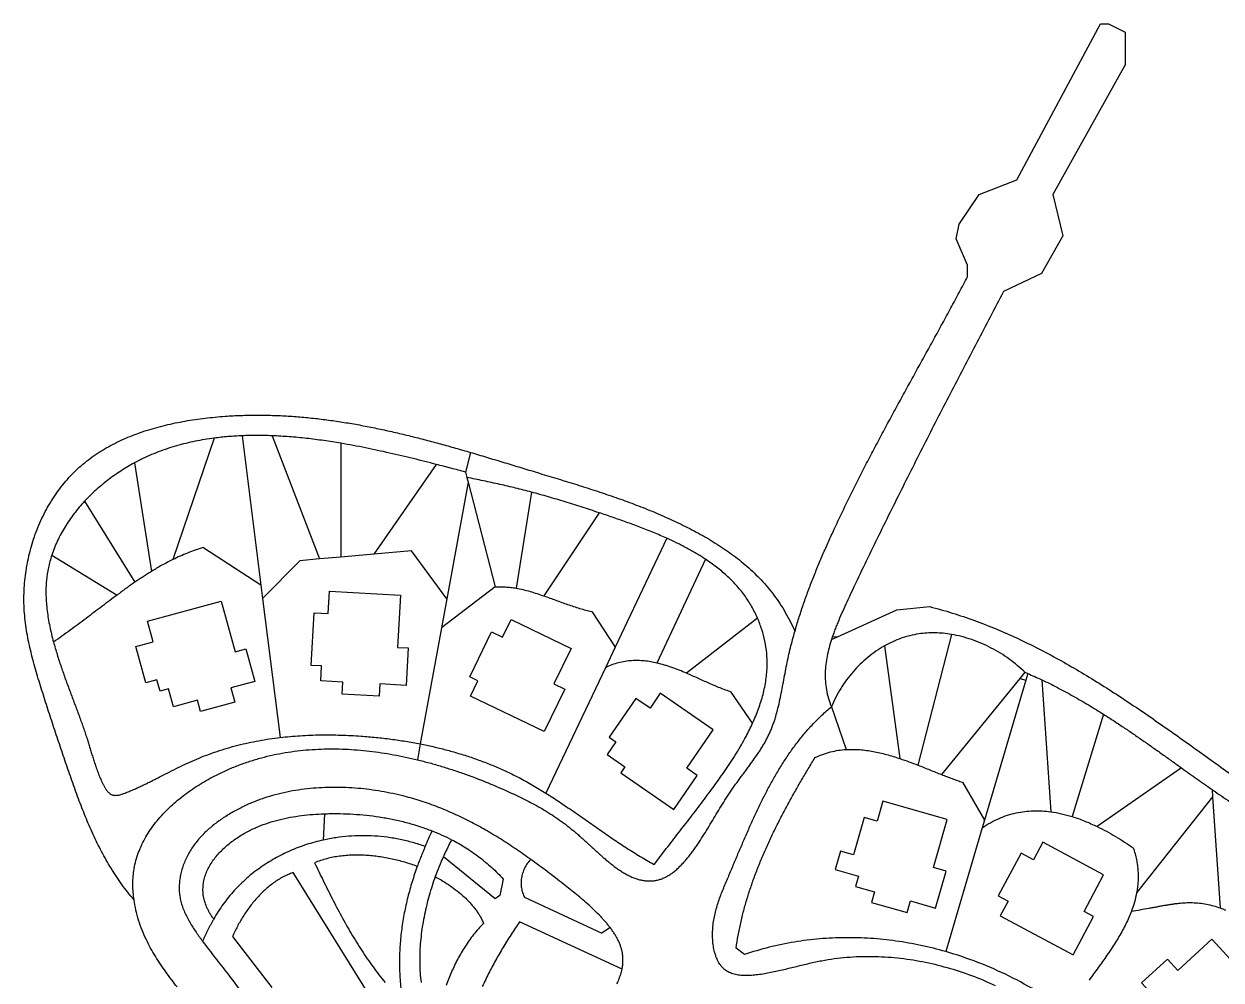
# Model space of a CAD drawing. Header units: millimetres. Extents: x -96818 to 270234, y -28968 to 336819.
# Drawn here: x -96818 to 135441, y 151410 to 336819 of the extents above; entities that cross this region are included whole.
import ezdxf

# ---------------------------------------------------------------- set-up
doc = ezdxf.new("R2010")
doc.units = ezdxf.units.MM
for name, color, linetype in [('02_CHALETS', 7, 'Continuous'), ('03_SHARED_CURVES', 7, 'Continuous'), ('04_DIVIDERS', 7, 'Continuous')]:
    doc.layers.add(name, color=color, linetype=linetype)

msp = doc.modelspace()

# ---------------------------------------------------------------- linework, layer by layer
at = {"layer": '02_CHALETS'}
for points in [[(-37541, 226838), (-23753, 226059), (-24326, 215923), (-22262, 215806), (-22673, 208551), (-27790, 208840), (-27926, 206437), (-35092, 206842), (-34959, 209198), (-39236, 209440), (-39074, 212311), (-41106, 212426), (-40529, 222633), (-37788, 222478)], [(-58555, 224886), (-55859, 215039), (-53741, 215619), (-52016, 209320), (-56665, 208047), (-55915, 205306), (-62538, 203493), (-63134, 205666), (-67803, 204387), (-68751, 207851), (-70404, 207398), (-71017, 209635), (-73179, 209043), (-75103, 216070), (-71746, 216989), (-72837, 220975)], [(-2316, 221338), (9328, 215718), (6015, 208854), (8109, 207844), (4125, 199592), (-10164, 206490), (-8746, 209428), (-10310, 210183), (-6076, 218955), (-3959, 217934)], [(26650, 207019), (24651, 204119), (21928, 205995), (16749, 198482), (18033, 197596), (16338, 195137), (19782, 192763), (18964, 191576), (29279, 184465), (33824, 191058), (31782, 192466), (36929, 199933)], [(69821, 186118), (68710, 182244), (66224, 182957), (64132, 175662), (61586, 176392), (60574, 172863), (65073, 171572), (64496, 169559), (68196, 168498), (67613, 166465), (74527, 164482), (75180, 166757), (80049, 165361), (82105, 172528), (79639, 173235), (82306, 182538)], [(100863, 178118), (99051, 174731), (96629, 176027), (92185, 167722), (94111, 166692), (92589, 163846), (106718, 156287), (110706, 163741), (108864, 164727), (112653, 171810)], [(127084, 153287), (125056, 155481), (120035, 150840), (124832, 145650), (123789, 144686), (132169, 135619), (141046, 143823), (139365, 145643), (143094, 149090), (133627, 159334)]]:
    msp.add_lwpolyline(points, close=True, dxfattribs=at)
at = {"layer": '03_SHARED_CURVES'}
for points in [[(84645, 284765, 0.0016969), (86252, 287800)], [(83020, 281741, 0.0012462), (84645, 284765)], [(93255, 284935, 0.0013839), (88030, 275027)], [(81371, 278706, 0.001032), (83020, 281741)], [(79713, 275677, 0.0005966), (81371, 278706)], [(78042, 272638, 0.000384), (79713, 275677)], [(88030, 275027, 0.0015513), (82864, 265089)], [(76369, 269601, -0.0000421), (78042, 272638)], [(74694, 266556, -0.000254), (76369, 269601)], [(73024, 263508, -0.000677), (74694, 266556)], [(82864, 265089, 0.0016136), (77769, 255135)], [(71364, 260453, -0.0008889), (73024, 263508)], [(-63612, 260115, -0.0065462), (-61674, 260373)], [(-61674, 260373, -0.006237), (-59737, 260580)], [(-59737, 260580, -0.0057318), (-57796, 260741)], [(-57796, 260741, -0.008848), (-54712, 260907)], [(-54712, 260907, -0.008504), (-51624, 260965)], [(-51624, 260965, -0.0081808), (-48578, 260921)], [(-48578, 260921, -0.0077034), (-45534, 260781)], [(-45534, 260781, -0.0073732), (-42522, 260550)], [(-42522, 260550, -0.0068011), (-39517, 260234)], [(-39517, 260234, -0.0064672), (-36535, 259841)], [(69717, 257391, -0.0013146), (71364, 260453)], [(-74876, 257350, -0.0100514), (-73074, 257969)], [(-73074, 257969, -0.0096545), (-71225, 258524)], [(-71225, 258524, -0.0086839), (-69357, 259011)], [(-69357, 259011, -0.0083216), (-67456, 259437)], [(-67456, 259437, -0.0075219), (-65542, 259804)], [(-65542, 259804, -0.0071888), (-63612, 260115)], [(-36535, 259841, -0.0058358), (-33563, 259374)], [(-33563, 259374, -0.0055007), (-30608, 258840)], [(-30608, 258840, -0.0048383), (-27664, 258246)], [(-27664, 258246, -0.0045035), (-24731, 257597)], [(-80038, 255045, -0.0128951), (-78363, 255891)], [(-78363, 255891, -0.0116269), (-76649, 256655)], [(-76649, 256655, -0.0111899), (-74876, 257350)], [(-63618, 255886, 0.0095729), (-65435, 255478)], [(-61775, 256227, 0.0092952), (-63618, 255886)], [(-59921, 256502, 0.0086092), (-61775, 256227)], [(-57199, 256792, 0.0119623), (-59921, 256502)], [(-54467, 256959, 0.0105817), (-57199, 256792)], [(-51576, 257014, 0.0104689), (-54467, 256959)], [(-48684, 256955, 0.0091217), (-51576, 257014)], [(-45335, 256760, 0.0098064), (-48684, 256955)], [(-41995, 256445, 0.0082933), (-45335, 256760)], [(-38647, 256020, 0.0076523), (-41995, 256445)], [(-35313, 255501, 0.0063839), (-38647, 256020)], [(-32931, 255079, 0.0042176), (-35313, 255501)], [(-24731, 257597, -0.0038297), (-21809, 256898)], [(-21809, 256898, -0.0034959), (-18895, 256157)], [(-18895, 256157, -0.0028222), (-15990, 255378)], [(68089, 254323, -0.0015273), (69717, 257391)], [(-83196, 253114, -0.014676), (-81644, 254124)], [(-81644, 254124, -0.0133757), (-80038, 255045)], [(-70752, 253819, 0.011411), (-72472, 253111)], [(-69005, 254447, 0.0111154), (-70752, 253819)], [(-67233, 254999, 0.0105256), (-69005, 254447)], [(-65435, 255478, 0.0102374), (-67233, 254999)], [(-30556, 254619, 0.0036432), (-32931, 255079)], [(-28210, 254131, 0.0033365), (-30556, 254619)], [(-25870, 253614, 0.0028047), (-28210, 254131)], [(-23574, 253082, 0.0025021), (-25870, 253614)], [(-15990, 255378, -0.0024897), (-13090, 254568)], [(-13090, 254568, -0.0018208), (-10197, 253733)], [(-10197, 253733, -0.0016021), (-7059, 252803)], [(66482, 251244, -0.0019611), (68089, 254323)], [(77769, 255135, 0.0016951), (72740, 245147)], [(-87433, 249537, -0.0167945), (-86078, 250840)], [(-86078, 250840, -0.0163549), (-84673, 252022)], [(-84673, 252022, -0.0151991), (-83196, 253114)], [(-75394, 251683, 0.0195106), (-78035, 250117)], [(-74779, 252009, 0.0044436), (-75394, 251683)], [(-74158, 252324, 0.0044656), (-74779, 252009)], [(-72472, 253111, 0.0118616), (-74158, 252324)], [(-21284, 252528, 0.0019865), (-23574, 253082)], [(-19053, 251972, 0.0016839), (-21284, 252528)], [(-16825, 251403, 0.001153), (-19053, 251972)], [(-13987, 250665, 0.0010621), (-16825, 251403)], [(-7059, 252803, -0.0008191), (-3925, 251859)], [(-3925, 251859, -0.0004289), (-792, 250906)], [(-792, 250906, 0.000352), (2340, 249953)], [(64905, 248159, -0.0021751), (66482, 251244)], [(-88700, 248148, -0.0159811), (-87433, 249537)], [(-78035, 250117, 0.0198619), (-80544, 248348)], [(-11150, 249921, 0.0000018), (-13987, 250665)], [(-7683, 248225, 0.0033288), (-10880, 248872)], [(2340, 249953, 0.0001641), (5938, 248862)], [(5938, 248862, -0.0016979), (9533, 247760)], [(-90976, 245125, -0.0149205), (-89884, 246671)], [(-89884, 246671, -0.0156849), (-88700, 248148)], [(-82890, 246396, 0.0218059), (-85064, 244253)], [(-80544, 248348, 0.0202329), (-82890, 246396)], [(-4496, 247530, 0.0041079), (-7683, 248225)], [(-1417, 246804, 0.0043485), (-4496, 247530)], [(1647, 246021, 0.0049866), (-1417, 246804)], [(9533, 247760, -0.0026297), (13117, 246627)], [(13117, 246627, -0.0044901), (16684, 245443)], [(63358, 245060, -0.0026215), (64905, 248159)], [(-91983, 243502, -0.0146962), (-90976, 245125)], [(-85064, 244253, 0.0116018), (-86102, 243083)], [(4930, 245112, 0.0051381), (1647, 246021)], [(8194, 244141, 0.0041719), (4930, 245112)], [(11485, 243106, 0.0036639), (8194, 244141)], [(16684, 245443, -0.005424), (20231, 244188)], [(20231, 244188, -0.007244), (23746, 242843)], [(61851, 241956, -0.0028376), (63358, 245060)], [(72740, 245147, 0.0009944), (70264, 240162)], [(-93720, 240084, -0.0139102), (-92896, 241825)], [(-92896, 241825, -0.0140654), (-91983, 243502)], [(-87084, 241864, 0.012487), (-87994, 240613)], [(-86102, 243083, 0.0122615), (-87084, 241864)], [(14762, 242031, 0.0025091), (11485, 243106)], [(16059, 241595, 0.0012382), (14762, 242031)], [(17354, 241152, 0.001081), (16059, 241595)], [(23746, 242843, -0.0081768), (27236, 241382)], [(60382, 238834, -0.0032995), (61851, 241956)], [(-94447, 238300, -0.0134579), (-93720, 240084)], [(-88838, 239316, 0.0135547), (-89602, 237991)], [(-87994, 240613, 0.01328), (-88838, 239316)], [(20016, 240220, 0.0028213), (17354, 241152)], [(22663, 239245, 0.0051229), (20016, 240220)], [(23990, 238731, 0.0030275), (22663, 239245)], [(27236, 241382, -0.0098527), (30671, 239797)], [(30671, 239797, -0.0053734), (32365, 238951)], [(70264, 240162, 0.0015971), (67813, 235165)], [(-95622, 234599, -0.0266127), (-94447, 238300)], [(-89602, 237991, 0.0144299), (-90292, 236625)], [(25311, 238200, 0.0036473), (23990, 238731)], [(26621, 237650, 0.0039632), (25311, 238200)], [(27921, 237077, 0.0046447), (26621, 237650)], [(29867, 236161, 0.0077189), (27921, 237077)], [(32365, 238951, -0.0063901), (34039, 238066)], [(34039, 238066, -0.0069299), (35694, 237134)], [(35694, 237134, -0.0079987), (37320, 236153)], [(59276, 236407, -0.0028246), (60382, 238834)], [(-96401, 230794, -0.0260074), (-95622, 234599)], [(-90895, 235234, 0.0156226), (-91413, 233808)], [(-90292, 236625, 0.0147556), (-90895, 235234)], [(-63585, 234782, 0.0100962), (-65069, 234222)], [(-62079, 235279, 0.0106054), (-63585, 234782)], [(31781, 235179, 0.0095629), (29867, 236161)], [(33619, 234141, 0.0103795), (31781, 235179)], [(37320, 236153, -0.0085533), (38914, 235118)], [(38914, 235118, -0.0096539), (40469, 234025)], [(58201, 233966, -0.003565), (59276, 236407)], [(67813, 235165, 0.0019007), (65410, 230175)], [(-91413, 233808, 0.0267271), (-92065, 231390)], [(-68986, 232417, 0.0059978), (-70034, 231853)], [(-67924, 232954, 0.0068587), (-68986, 232417)], [(-66508, 233614, 0.0088222), (-67924, 232954)], [(-65069, 234222, 0.0096136), (-66508, 233614)], [(35407, 233020, 0.0125889), (33619, 234141)], [(36491, 232274, 0.0084732), (35407, 233020)], [(37549, 231490, 0.0094775), (36491, 232274)], [(40469, 234025, -0.0102245), (41983, 232869)], [(41983, 232869, -0.0112961), (43445, 231650)], [(57167, 231518, -0.0039249), (58201, 233966)], [(-96781, 226923, -0.026155), (-96401, 230794)], [(-92065, 231390, 0.0284569), (-92448, 228915)], [(-72904, 230151, 0.0036398), (-73708, 229632)], [(-72092, 230656, 0.0049069), (-72904, 230151)], [(-71069, 231265, 0.004634), (-72092, 230656)], [(-70034, 231853, 0.00555), (-71069, 231265)], [(38560, 230678, 0.0098569), (37549, 231490)], [(39537, 229824, 0.0109055), (38560, 230678)], [(43445, 231650, -0.0118799), (44857, 230356)], [(44857, 230356, -0.0128144), (46204, 228994)], [(56174, 229052, -0.0046722), (57167, 231518)], [(65410, 230175, 0.0025837), (63051, 225164)], [(-92448, 228915, 0.0162364), (-92541, 227457)], [(-76168, 227957, 0.0027975), (-77023, 227340)], [(-75303, 228561, 0.0048935), (-76168, 227957)], [(-74508, 229100, 0.0017611), (-75303, 228561)], [(-73708, 229632, 0.0030209), (-74508, 229100)], [(-5420, 227639, -0.0178796), (-4393, 227677)], [(-4393, 227677, -0.0160833), (-3365, 227645)], [(-3365, 227645, -0.0149825), (-2342, 227549)], [(40465, 228938, 0.0113055), (39537, 229824)], [(41349, 228009, 0.0123226), (40465, 228938)], [(42181, 227042, 0.0127402), (41349, 228009)], [(46204, 228994, -0.0134032), (47495, 227544)], [(55233, 226574, -0.0050341), (56174, 229052)], [(-96747, 223034, -0.0271533), (-96781, 226923)], [(-92541, 227457, 0.0141715), (-92545, 225995)], [(-92545, 225995, 0.0134304), (-92468, 224503)], [(-78733, 226079, 0.001923), (-80230, 224963)], [(-77879, 226711, -0.0002636), (-78733, 226079)], [(-77023, 227340, 0.0017775), (-77879, 226711)], [(-2342, 227549, -0.0126522), (-1325, 227397)], [(-1325, 227397, -0.0151604), (34, 227115)], [(34, 227115, -0.0109328), (1376, 226763)], [(1376, 226763, -0.0091087), (2732, 226349)], [(2732, 226349, -0.0052565), (4076, 225895)], [(4076, 225895, -0.0030831), (5221, 225488)], [(5221, 225488, -0.000563), (6363, 225072)], [(42961, 226033, 0.0136095), (42181, 227042)], [(44357, 223882, 0.0275474), (42961, 226033)], [(47495, 227544, -0.0140538), (48704, 226026)], [(48704, 226026, -0.0146334), (49852, 224402)], [(54345, 224076, -0.0057745), (55233, 226574)], [(-96575, 221118, -0.0131376), (-96747, 223034)], [(-92468, 224503, 0.011426), (-92316, 223017)], [(-92316, 223017, 0.0107426), (-92093, 221502)], [(-81722, 223839, 0.0002381), (-83236, 222693)], [(-80230, 224963, 0.0007827), (-81722, 223839)], [(6363, 225072, 0.000662), (7514, 224653)], [(7514, 224653, 0.0031108), (8667, 224243)], [(8667, 224243, 0.0043386), (9828, 223850)], [(9828, 223850, 0.006836), (10997, 223483)], [(10997, 223483, 0.0080857), (12173, 223151)], [(12173, 223151, 0.0106595), (13360, 222865)], [(45509, 221592, 0.0274031), (44357, 223882)], [(49852, 224402, -0.0148489), (50902, 222713)], [(53517, 221559, -0.0061375), (54345, 224076)], [(62233, 223385, 0.0055612), (61442, 221595)], [(63051, 225164, 0.0018549), (62233, 223385)], [(78931, 223820, -0.0130362), (83297, 222585)], [(-96311, 219213, -0.0110581), (-96575, 221118)], [(-92093, 221502, 0.0089644), (-91810, 219997)], [(-84752, 221549, -0.001364), (-86302, 220390)], [(-83236, 222693, -0.0008294), (-84752, 221549)], [(46336, 219399, 0.0252751), (45509, 221592)], [(50902, 222713, -0.0154015), (51885, 220895)], [(51885, 220895, -0.0150816), (52755, 219021)], [(52755, 219021, -0.006847), (53517, 221559)], [(61068, 220705, 0.0044926), (60708, 219810)], [(61442, 221595, 0.0034722), (61068, 220705)], [(83297, 222585, -0.0120209), (87595, 221134)], [(87595, 221134, -0.0113489), (91794, 219494)], [(-95966, 217318, -0.0100087), (-96311, 219213)], [(-91810, 219997, 0.0083306), (-91468, 218470)], [(-91468, 218470, 0.0068086), (-91081, 216953)], [(-87860, 219242, -0.0028716), (-89463, 218087)], [(-86302, 220390, -0.0023482), (-87860, 219242)], [(46933, 217133, 0.0261585), (46336, 219399)], [(51902, 215817, -0.0090515), (52755, 219021)], [(60370, 218920, 0.0060638), (60051, 218023)], [(60708, 219810, 0.0049588), (60370, 218920)], [(76801, 218535, 0.0245586), (75071, 218188)], [(78370, 218702, 0.0218262), (76801, 218535)], [(79948, 218736, 0.0200299), (78370, 218702)], [(81543, 218646, 0.0193637), (79948, 218736)], [(83128, 218437, 0.0177096), (81543, 218646)], [(85126, 218012, 0.021578), (83128, 218437)], [(91794, 219494, -0.0100655), (95918, 217676)], [(-95553, 215436, -0.0078983), (-95966, 217318)], [(-89463, 218087, -0.0037601), (-91081, 216953)], [(-91081, 216953, 0.0049849), (-90739, 215740)], [(47287, 214817, 0.026803), (46933, 217133)], [(59856, 217436, 0.0130264), (59387, 215842)], [(59952, 217730, 0.002224), (59856, 217436)], [(60051, 218023, 0.0020985), (59952, 217730)], [(70146, 216201, 0.0224311), (68477, 215159)], [(71731, 217009, 0.0209776), (70146, 216201)], [(73381, 217677, 0.0224486), (71731, 217009)], [(75071, 218188, 0.0230574), (73381, 217677)], [(87082, 217424, 0.0196781), (85126, 218012)], [(89003, 216680, 0.0191243), (87082, 217424)], [(90862, 215794, 0.0182265), (89003, 216680)], [(95918, 217676, -0.0093938), (99974, 215696)], [(-95084, 213562, -0.006876), (-95553, 215436)], [(-90739, 215740, 0.0041507), (-90376, 214532)], [(-90376, 214532, 0.0037884), (-89991, 213322)], [(47385, 212477, 0.0283157), (47287, 214817)], [(51173, 212582, -0.0100332), (51902, 215817)], [(59016, 214223, 0.0186502), (58764, 212612)], [(59387, 215842, 0.0169548), (59016, 214223)], [(66904, 213975, 0.0209125), (65419, 212647)], [(68477, 215159, 0.0211416), (66904, 213975)], [(92640, 214784, 0.0179113), (90862, 215794)], [(94341, 213649, 0.0180924), (92640, 214784)], [(99974, 215696, -0.0080048), (103958, 213576)], [(-94572, 211701, -0.0048401), (-95084, 213562)], [(-94028, 209851, -0.0038368), (-94572, 211701)], [(-89991, 213322, 0.0030372), (-89589, 212116)], [(-89589, 212116, 0.0050063), (-88747, 209720)], [(17260, 212521, 0.0235897), (15999, 211981)], [(18567, 212934, 0.0254778), (17260, 212521)], [(19817, 213197, 0.0240827), (18567, 212934)], [(21087, 213339, 0.0234764), (19817, 213197)], [(22326, 213366, 0.0218891), (21087, 213339)], [(23562, 213290, 0.0194212), (22326, 213366)], [(24785, 213123, 0.0178104), (23562, 213290)], [(25995, 212877, 0.0146087), (24785, 213123)], [(27450, 212489, 0.0150913), (25995, 212877)], [(28883, 212025, 0.0116525), (27450, 212489)], [(30322, 211488, 0.0102263), (28883, 212025)], [(31742, 210901, 0.0071482), (30322, 211488)], [(47314, 211052, 0.0170886), (47385, 212477)], [(50840, 210881, -0.00435), (51173, 212582)], [(58764, 212612, 0.0223181), (58646, 210987)], [(65419, 212647, 0.0202831), (64048, 211201)], [(95915, 212425, 0.0180047), (94341, 213649)], [(97393, 211087, 0.0193968), (95915, 212425)], [(103958, 213576, -0.0073419), (107896, 211323)], [(-93462, 208007, -0.0018536), (-94028, 209851)], [(-88747, 209720, 0.0022597), (-87870, 207335)], [(32828, 210425, 0.0032037), (31742, 210901)], [(33910, 209941, 0.0010203), (32828, 210425)], [(34991, 209454, -0.0000494), (33910, 209941)], [(36074, 208972, -0.0022206), (34991, 209454)], [(46901, 208212, 0.0147315), (47152, 209635)], [(47152, 209635, 0.0154124), (47314, 211052)], [(50205, 207482, 0.0015872), (50524, 209177)], [(50524, 209177, -0.000377), (50840, 210881)], [(58646, 210987, 0.0240756), (58679, 209346)], [(58679, 209346, 0.0259907), (58876, 207716)], [(62789, 209638, 0.0203487), (61662, 207978)], [(64048, 211201, 0.0202872), (62789, 209638)], [(97393, 211087, -0.0009086), (97663, 210973)], [(97663, 210973, -0.0009006), (97932, 210859)], [(97932, 210859, -0.0045147), (99293, 210260)], [(99293, 210260, -0.0042925), (100643, 209638)], [(100643, 209638, -0.0094879), (103728, 208111)], [(107896, 211323, -0.0059505), (111773, 208966)], [(-92317, 204385, -0.0025351), (-93462, 208007)], [(-87870, 207335, 0.0008937), (-86998, 205009)], [(37153, 208506, -0.0032991), (36074, 208972)], [(38241, 208059, -0.0056059), (37153, 208506)], [(39322, 207646, -0.0067151), (38241, 208059)], [(40416, 207268, -0.0092644), (39322, 207646)], [(46164, 205393, 0.0124046), (46572, 206804)], [(46572, 206804, 0.0130248), (46901, 208212)], [(49861, 205792, 0.0056598), (50205, 207482)], [(58876, 207716, 0.0275896), (59265, 206034)], [(61662, 207978, 0.0205781), (60672, 206229)], [(103728, 208111, -0.0081335), (106758, 206477)], [(111773, 208966, -0.0052988), (115620, 206507)], [(-86998, 205009, -0.0019919), (-86131, 202681)], [(45692, 204002, 0.0108594), (46164, 205393)], [(49479, 204137, 0.0076713), (49861, 205792)], [(58013, 202788, -0.0148934), (59833, 204403)], [(59265, 206034, 0.0263477), (59833, 204403)], [(60672, 206229, 0.0212771), (59833, 204403)], [(106758, 206477, -0.0073921), (109725, 204755)], [(109725, 204755, -0.0059346), (112646, 202955)], [(115620, 206507, -0.0039504), (119422, 203978)], [(-91140, 200774, -0.0019373), (-92317, 204385)], [(-86131, 202681, -0.0015499), (-85720, 201554)], [(44562, 201245, 0.0089805), (45154, 202613)], [(45154, 202613, 0.0102949), (45692, 204002)], [(48779, 201698, 0.0068505), (49031, 202498)], [(49031, 202498, 0.0121183), (49479, 204137)], [(56291, 201070, -0.0142319), (58013, 202788)], [(112646, 202955, -0.0035575), (114577, 201713)], [(119422, 203978, -0.0033084), (123205, 201380)], [(-89944, 197192, -0.001606), (-91140, 200774)], [(-85720, 201554, -0.0024094), (-85318, 200424)], [(-85318, 200424, -0.0027852), (-84941, 199327)], [(43292, 198666, 0.0071075), (43947, 199946)], [(43947, 199946, 0.0081045), (44562, 201245)], [(47877, 199363, 0.0096924), (48205, 200129)], [(48205, 200129, 0.0085502), (48504, 200906)], [(48504, 200906, 0.0080178), (48779, 201698)], [(54693, 199289, -0.0135109), (56291, 201070)], [(114577, 201713, -0.0028937), (116492, 200447)], [(116492, 200447, -0.0025635), (118394, 199158)], [(123205, 201380, -0.0020073), (126961, 198741)], [(-84941, 199327, -0.0038123), (-84578, 198225)], [(-84578, 198225, -0.0028667), (-84298, 197334)], [(-53293, 197419, -0.0083458), (-51249, 197828)], [(-51249, 197828, -0.0081151), (-49194, 198170)], [(-49194, 198170, -0.0076601), (-47129, 198446)], [(-47129, 198446, -0.013822), (-43215, 198800)], [(-43215, 198800, -0.0121748), (-39287, 198950)], [(-39287, 198950, -0.0114112), (-35340, 198915)], [(-35340, 198915, -0.0098683), (-31399, 198712)], [(-31399, 198712, -0.0070292), (-28510, 198465)], [(-28510, 198465, -0.0076119), (-25630, 198133)], [(-25630, 198133, -0.0078731), (-22767, 197714)], [(-22767, 197714, -0.0083727), (-19919, 197201)], [(42380, 197013, 0.0086897), (43292, 198666)], [(46678, 197059, 0.0080991), (47106, 197816)], [(47106, 197816, 0.0087386), (47506, 198582)], [(47506, 198582, 0.0100414), (47877, 199363)], [(51782, 195504, -0.0115836), (53190, 197428)], [(53190, 197428, -0.0123216), (54693, 199289)], [(118394, 199158, -0.0019001), (120285, 197853)], [(120285, 197853, -0.0015707), (122169, 196534)], [(126961, 198741, -0.0013716), (130709, 196070)], [(-88729, 193616, -0.0009462), (-89944, 197192)], [(-84298, 197334, -0.0008871), (-84025, 196441)], [(-84025, 196441, 0.0001805), (-83752, 195545)], [(-83752, 195545, 0.0021745), (-83475, 194650)], [(-63289, 194266, -0.0195251), (-59357, 195753)], [(-59357, 195753, -0.0182853), (-55323, 196939)], [(-55323, 196939, -0.008766), (-53293, 197419)], [(-48454, 195062, -0.0119162), (-46155, 195505)], [(-46155, 195505, -0.0113641), (-43838, 195841)], [(-43838, 195841, -0.011056), (-41510, 196072)], [(-41510, 196072, -0.0104372), (-39175, 196204)], [(-39175, 196204, -0.0101454), (-36830, 196239)], [(-36830, 196239, -0.0095152), (-34485, 196182)], [(-34485, 196182, -0.0092409), (-32135, 196036)], [(-32135, 196036, -0.0086387), (-29791, 195807)], [(-29791, 195807, -0.0083818), (-27448, 195496)], [(-27448, 195496, -0.0078317), (-25116, 195110)], [(-25116, 195110, -0.0075914), (-22791, 194651)], [(-19919, 197201, -0.0075869), (-17426, 196670)], [(-17426, 196670, -0.0080376), (-14950, 196061)], [(-14950, 196061, -0.008255), (-12503, 195374)], [(-12503, 195374, -0.0087584), (-10080, 194603)], [(40403, 193793, 0.0066465), (41415, 195391)], [(41415, 195391, 0.0073132), (42380, 197013)], [(45265, 194847, 0.0047054), (45754, 195576)], [(45754, 195576, 0.0060809), (46228, 196315)], [(46228, 196315, 0.0067145), (46678, 197059)], [(50460, 193521, -0.0101057), (51782, 195504)], [(56650, 194535, -0.0265142), (58126, 195173)], [(58126, 195173, -0.0265841), (59661, 195651)], [(59661, 195651, -0.0250594), (61187, 195958)], [(61187, 195958, -0.0227597), (62735, 196117)], [(62735, 196117, -0.017806), (64033, 196146)], [(64033, 196146, -0.0155159), (65331, 196087)], [(65331, 196087, -0.0145136), (66641, 195949)], [(66641, 195949, -0.0121839), (67941, 195742)], [(67941, 195742, -0.0112504), (69251, 195469)], [(69251, 195469, -0.0091398), (70549, 195143)], [(70549, 195143, -0.008265), (71851, 194768)], [(122169, 196534, -0.0009102), (124046, 195205)], [(124046, 195205, -0.0005812), (125920, 193869)], [(130709, 196070, -0.0000976), (134450, 193389)], [(-88122, 191847, -0.0006178), (-88729, 193616)], [(-83475, 194650, 0.0031983), (-83177, 193723)], [(-83177, 193723, 0.0046623), (-82864, 192802)], [(-82864, 192802, 0.005568), (-82508, 191818)], [(-66869, 192621, -0.0050797), (-65090, 193467)], [(-65090, 193467, -0.0083595), (-63289, 194266)], [(-57453, 192127, -0.0131927), (-55248, 193039)], [(-55248, 193039, -0.0129835), (-52999, 193834)], [(-52999, 193834, -0.0126541), (-50742, 194504)], [(-50742, 194504, -0.0122374), (-48454, 195062)], [(-22791, 194651, -0.0071062), (-20481, 194124)], [(-20481, 194124, -0.0070398), (-18132, 193518)], [(-18132, 193518, -0.0066057), (-15801, 192848)], [(-15801, 192848, -0.0063847), (-13497, 192120)], [(-10080, 194603, -0.0089919), (-7694, 193750)], [(-7694, 193750, -0.0095313), (-5342, 192810)], [(-5342, 192810, -0.0097812), (-3033, 191782)], [(39353, 192219, 0.0053129), (40403, 193793)], [(43706, 192671, 0.0021434), (44238, 193396)], [(44238, 193396, 0.0027583), (44756, 194118)], [(44756, 194118, 0.0040811), (45265, 194847)], [(49209, 191479, -0.00937), (50460, 193521)], [(55341, 192370, -0.0022831), (56650, 194535)], [(71851, 194768, -0.0064189), (73141, 194354)], [(73141, 194354, -0.0074132), (74894, 193738)], [(74894, 193738, -0.0043734), (76633, 193081)], [(76633, 193081, -0.0021013), (77787, 192627)], [(125920, 193869, 0.0000768), (127793, 192532)], [(134450, 193389, 0.0005362), (138191, 190711)], [(-87508, 190081, -0.0015483), (-88122, 191847)], [(-82508, 191818, 0.0062004), (-82129, 190843)], [(-82129, 190843, 0.0039772), (-81920, 190337)], [(-71214, 190435, 0.0004103), (-70361, 190867)], [(-70361, 190867, -0.00039), (-68619, 191751)], [(-68619, 191751, -0.0035115), (-66869, 192621)], [(-62247, 189634, -0.0105099), (-60680, 190533)], [(-60680, 190533, -0.0102524), (-59083, 191362)], [(-59083, 191362, -0.0099901), (-57453, 192127)], [(-13497, 192120, -0.0060257), (-11211, 191336)], [(-11211, 191336, -0.0114038), (-6762, 189633)], [(-3033, 191782, -0.0103297), (-768, 190662)], [(-768, 190662, -0.0059798), (557, 189952)], [(37168, 189133, 0.0033723), (38273, 190667)], [(38273, 190667, 0.0046588), (39353, 192219)], [(41535, 189746, -0.0015214), (42081, 190488)], [(42081, 190488, -0.0009216), (42625, 191218)], [(42625, 191218, 0.000278), (43169, 191948)], [(43169, 191948, 0.0008846), (43706, 192671)], [(48030, 189395, -0.0077981), (49209, 191479)], [(54055, 190192, -0.0029181), (55341, 192370)], [(77787, 192627, -0.0007555), (78939, 192167)], [(78939, 192167, -0.000064), (80065, 191715)], [(80065, 191715, 0.0013908), (81192, 191266)], [(81192, 191266, 0.0019859), (82233, 190860)], [(82233, 190860, 0.0035353), (83278, 190465)], [(83278, 190465, 0.0042134), (84284, 190102)], [(127793, 192532, 0.0007864), (130745, 190432)], [(-86881, 188319, -0.0020144), (-87508, 190081)], [(-86236, 186564, -0.0029524), (-86881, 188319)], [(-81920, 190337, 0.0071636), (-81700, 189836)], [(-81700, 189836, 0.0087762), (-81470, 189354)], [(-81470, 189354, 0.0139604), (-81219, 188883)], [(-81219, 188883, 0.0078423), (-81091, 188667)], [(-81091, 188667, 0.0099901), (-80956, 188456)], [(-80956, 188456, 0.0105921), (-80821, 188263)], [(-80821, 188263, 0.0137), (-80676, 188078)], [(-76191, 188078, 0.004622), (-75389, 188424)], [(-75389, 188424, 0.0041744), (-74564, 188798)], [(-74564, 188798, 0.0030514), (-73745, 189184)], [(-73745, 189184, 0.0026259), (-72905, 189592)], [(-72905, 189592, 0.0016693), (-72068, 190006)], [(-72068, 190006, 0.0012592), (-71214, 190435)], [(-65242, 187644, -0.0114822), (-63773, 188669)], [(-63773, 188669, -0.0111561), (-62247, 189634)], [(-43578, 188261, 0.0137644), (-45843, 187857)], [(-41295, 188545, 0.0127637), (-43578, 188261)], [(-38987, 188715, 0.0123913), (-41295, 188545)], [(-36673, 188774, 0.0116147), (-38987, 188715)], [(-34356, 188727, 0.0113019), (-36673, 188774)], [(-32044, 188577, 0.0107768), (-34356, 188727)], [(-29753, 188331, 0.0105183), (-32044, 188577)], [(-27474, 187989, 0.0102574), (-29753, 188331)], [(-6762, 189633, -0.0104009), (-2391, 187738)], [(557, 189952, -0.0051928), (1865, 189213)], [(1865, 189213, -0.0048083), (3162, 188446)], [(3162, 188446, -0.004023), (4444, 187656)], [(36049, 187619, 0.0027253), (37168, 189133)], [(39934, 187471, -0.0043617), (40459, 188240)], [(40459, 188240, -0.0032641), (40995, 189000)], [(40995, 189000, -0.0026698), (41535, 189746)], [(46903, 187258, -0.0070741), (48030, 189395)], [(52789, 187986, -0.0032568), (54055, 190192)], [(84284, 190102, 0.006156), (85297, 189761)], [(130745, 190432, 0.0024147), (133710, 188352)], [(133710, 188352, 0.000279), (134000, 188150)], [(134000, 188150, 0.0002945), (134290, 187949)], [(-85570, 184819, -0.0034208), (-86236, 186564)], [(-80676, 188078, 0.0144326), (-80533, 187914)], [(-80533, 187914, 0.0188641), (-80380, 187759)], [(-80380, 187759, 0.0198131), (-80229, 187629)], [(-80229, 187629, 0.0256244), (-80066, 187513)], [(-80066, 187513, 0.0529489), (-79733, 187347)], [(-79733, 187347, 0.050147), (-79374, 187252)], [(-79374, 187252, 0.0442709), (-78997, 187227)], [(-78997, 187227, 0.0305258), (-78620, 187257)], [(-78620, 187257, 0.0261303), (-78218, 187337)], [(-78218, 187337, 0.0152998), (-77823, 187449)], [(-77823, 187449, 0.0119869), (-77409, 187592)], [(-77409, 187592, 0.0046957), (-76999, 187749)], [(-76999, 187749, 0.0059792), (-76191, 188078)], [(-67997, 185405, -0.0129376), (-66660, 186550)], [(-66660, 186550, -0.0125317), (-65242, 187644)], [(-52376, 185887, 0.0170448), (-54447, 184962)], [(-50249, 186674, 0.015867), (-52376, 185887)], [(-48064, 187330, 0.01536), (-50249, 186674)], [(-45843, 187857, 0.0142021), (-48064, 187330)], [(-25243, 187562, 0.0100496), (-27474, 187989)], [(-23031, 187045, 0.0100696), (-25243, 187562)], [(-19740, 186098, 0.0152294), (-23031, 187045)], [(-16512, 184957, 0.0146291), (-19740, 186098)], [(-2391, 187738, -0.0041516), (-826, 187004)], [(-826, 187004, -0.0058853), (724, 186239)], [(724, 186239, -0.0067224), (2257, 185434)], [(4444, 187656, -0.003801), (5776, 186807)], [(5776, 186807, -0.0029544), (7096, 185940)], [(7096, 185940, -0.0025398), (8409, 185058)], [(32555, 183018, 0.0020667), (34917, 186114)], [(34917, 186114, 0.0014563), (36049, 187619)], [(37984, 184379, -0.0039842), (38940, 185937)], [(38940, 185937, -0.0079965), (39934, 187471)], [(45830, 185093, -0.0055234), (46903, 187258)], [(51554, 185762, -0.0039212), (52789, 187986)], [(134290, 187949, 0.0028355), (137550, 185724)], [(-84877, 183084, -0.004373), (-85570, 184819)], [(-70440, 182930, -0.0149144), (-69269, 184189)], [(-69269, 184189, -0.0144131), (-67997, 185405)], [(-56449, 183895, 0.0185885), (-58369, 182687)], [(-54447, 184962, 0.0176182), (-56449, 183895)], [(-42966, 183310, -0.0126184), (-40748, 183534)], [(-40748, 183534, -0.0103681), (-38522, 183655)], [(-38522, 183655, -0.0025381), (-37941, 183671)], [(-37941, 183671, -0.0024039), (-37360, 183682)], [(-37360, 183682, -0.0104766), (-34813, 183664)], [(-34813, 183664, -0.0109373), (-32270, 183537)], [(-32270, 183537, -0.0111448), (-29751, 183300)], [(-13386, 183646, 0.0139217), (-16512, 184957)], [(-10333, 182173, 0.0124276), (-13386, 183646)], [(2257, 185434, -0.0081789), (3765, 184584)], [(3765, 184584, -0.0089702), (5271, 183665)], [(5271, 183665, -0.0099061), (6742, 182690)], [(8409, 185058, -0.0017075), (9715, 184164)], [(9715, 184164, -0.001295), (11015, 183261)], [(37040, 182799, -0.0021238), (37984, 184379)], [(44792, 182885, -0.0048133), (45830, 185093)], [(49199, 181250, -0.0049799), (50356, 183517)], [(50356, 183517, -0.0042659), (51554, 185762)], [(93995, 183366, -0.024629), (95682, 183816)], [(95682, 183816, -0.0235887), (97351, 184093)], [(97351, 184093, -0.0223125), (99039, 184217)], [(99039, 184217, -0.0212771), (100725, 184192)], [(100725, 184192, -0.0191069), (102404, 184032)], [(102404, 184032, -0.0214371), (104490, 183661)], [(104490, 183661, -0.0200473), (106539, 183117)], [(-84153, 181366, -0.0048449), (-84877, 183084)], [(-83393, 179663, -0.0058067), (-84153, 181366)], [(-72500, 180232, -0.0174095), (-71529, 181600)], [(-71529, 181600, -0.0167945), (-70440, 182930)], [(-60203, 181323, 0.0117682), (-61072, 180583)], [(-59300, 182024, 0.0110666), (-60203, 181323)], [(-58369, 182687, 0.0097578), (-59300, 182024)], [(-51425, 181146, -0.0203754), (-49387, 181905)], [(-49387, 181905, -0.0175737), (-47297, 182509)], [(-47297, 182509, -0.0163683), (-45143, 182975)], [(-45143, 182975, -0.0137037), (-42966, 183310)], [(-29751, 183300, -0.0118092), (-27246, 182947)], [(-27246, 182947, -0.0120663), (-24787, 182479)], [(-24787, 182479, -0.0129198), (-22354, 181890)], [(-22354, 181890, -0.013231), (-19984, 181183)], [(-19984, 181183, -0.0142341), (-17657, 180347)], [(-7316, 180533, 0.0116635), (-10333, 182173)], [(6742, 182690, -0.0106194), (8230, 181614)], [(8230, 181614, -0.0108644), (9670, 180474)], [(11015, 183261, -0.0004702), (12312, 182355)], [(12312, 182355, -0.0000581), (13607, 181448)], [(13607, 181448, 0.00077), (14903, 180543)], [(30174, 179937, 0.0008598), (32555, 183018)], [(35152, 179667, 0.0035093), (36099, 181219)], [(36099, 181219, 0.001647), (37040, 182799)], [(43790, 180661, -0.0033289), (44792, 182885)], [(48093, 178967, -0.005334), (49199, 181250)], [(89101, 180947, -0.0230353), (90687, 181929)], [(90687, 181929, -0.0252148), (92360, 182753)], [(92360, 182753, -0.0242698), (93995, 183366)], [(106539, 183117, -0.0107687), (107773, 182707)], [(107773, 182707, -0.009643), (108990, 182247)], [(108990, 182247, -0.0092562), (110207, 181733)], [(110207, 181733, -0.0082868), (111404, 181178)], [(111404, 181178, -0.011855), (113212, 180249)], [(-82592, 177981, -0.0062825), (-83393, 179663)], [(-73368, 178796, -0.0195436), (-72500, 180232)], [(-62685, 178976, 0.0157696), (-63417, 178107)], [(-61902, 179800, 0.0140824), (-62685, 178976)], [(-61072, 180583, 0.0133156), (-61902, 179800)], [(-56249, 178429, -0.0136225), (-55259, 179117)], [(-55259, 179117, -0.0238837), (-53389, 180219)], [(-53389, 180219, -0.0217008), (-51425, 181146)], [(-36297, 179004, 0.0174059), (-38758, 178552)], [(-33812, 179285, 0.0172568), (-36297, 179004)], [(-31307, 179393, 0.0172895), (-33812, 179285)], [(-28801, 179328, 0.0174209), (-31307, 179393)], [(-26304, 179088, 0.0175742), (-28801, 179328)], [(-23829, 178670, 0.0179553), (-26304, 179088)], [(-17657, 180347, 0.0059912), (-18341, 178829)], [(-17657, 180347, -0.0124507), (-15730, 179536)], [(-15730, 179536, -0.0132307), (-13847, 178627)], [(-4371, 178766, 0.0096792), (-7316, 180533)], [(9670, 180474, -0.0051202), (10395, 179862)], [(10395, 179862, -0.0034176), (11110, 179237)], [(11110, 179237, -0.0026942), (11829, 178593)], [(14903, 180543, 0.0011833), (16198, 179646)], [(16198, 179646, 0.0020264), (17499, 178757)], [(27812, 176893, 0.0002219), (30174, 179937)], [(34171, 178136, 0.0075881), (35152, 179667)], [(42807, 178405, -0.0026306), (43790, 180661)], [(47040, 176660, -0.0061118), (48093, 178967)], [(113212, 180249, -0.0099777), (114978, 179241)], [(114978, 179241, -0.0091997), (116708, 178164)], [(-81747, 176321, -0.0072322), (-82592, 177981)], [(-74715, 175791, -0.0222801), (-74105, 177322)], [(-74105, 177322, -0.020284), (-73368, 178796)], [(-64091, 177194, 0.0181852), (-64700, 176236)], [(-63417, 178107, 0.0166056), (-64091, 177194)], [(-58931, 176049, -0.0175847), (-58092, 176897)], [(-58092, 176897, -0.0154106), (-57198, 177687)], [(-57198, 177687, -0.014753), (-56249, 178429)], [(-42011, 177669, 0.0247866), (-45162, 176472)], [(-38758, 178552, 0.0241955), (-42011, 177669)], [(-21387, 178074, 0.0182294), (-23829, 178670)], [(-18996, 177299, 0.0187823), (-21387, 178074)], [(-18996, 177299, 0.0019479), (-19393, 176344)], [(-18341, 178829, 0.0034663), (-18996, 177299)], [(-14666, 177006, 0.0042253), (-15065, 176173)], [(-14262, 177819, 0.0036393), (-14666, 177006)], [(-13847, 178627, 0.002578), (-14262, 177819)], [(-13847, 178627, -0.0207502), (-11102, 177064)], [(-11102, 177064, -0.0224099), (-8502, 175270)], [(-1406, 176833, 0.0089017), (-4371, 178766)], [(1498, 174807, 0.0068098), (-1406, 176833)], [(11829, 178593, -0.0012076), (12543, 177943)], [(12543, 177943, -0.0005001), (13257, 177288)], [(13257, 177288, 0.000935), (13971, 176635)], [(13971, 176635, 0.0016457), (14682, 175991)], [(17499, 178757, 0.0024425), (18802, 177884)], [(18802, 177884, 0.0033099), (20114, 177026)], [(20114, 177026, 0.0037303), (21431, 176192)], [(25456, 173845, -0.0010525), (27812, 176893)], [(32635, 175965, 0.0062059), (33158, 176669)], [(33158, 176669, 0.0056999), (33672, 177398)], [(33672, 177398, 0.0045432), (34171, 178136)], [(41841, 176143, -0.001211), (42807, 178405)], [(46051, 174341, -0.006478), (47040, 176660)], [(116708, 178164, -0.0077856), (118401, 177028)], [(118401, 177028, -0.0154818), (118747, 175900)], [(-80851, 174685, -0.0077106), (-81747, 176321)], [(-79902, 173079, -0.008605), (-80851, 174685)], [(-75498, 172598, -0.0243239), (-75182, 174213)], [(-75182, 174213, -0.0231302), (-74715, 175791)], [(-65695, 174205, 0.0189198), (-66074, 173146)], [(-65235, 175239, 0.0186541), (-65695, 174205)], [(-64700, 176236, 0.018415), (-65235, 175239)], [(-60944, 173265, -0.0229096), (-60368, 174228)], [(-60368, 174228, -0.0217435), (-59686, 175167)], [(-59686, 175167, -0.0184573), (-58931, 176049)], [(-48158, 174979, 0.0259237), (-50987, 173188)], [(-45162, 176472, 0.025016), (-48158, 174979)], [(-39257, 174591, 0.0168147), (-40434, 174164)], [(-38054, 174940, 0.0157142), (-39257, 174591)], [(-36826, 175216, 0.0151808), (-38054, 174940)], [(-35585, 175420, 0.013977), (-36826, 175216)], [(-34323, 175556, 0.0134969), (-35585, 175420)], [(-33056, 175627, 0.0123579), (-34323, 175556)], [(-31776, 175637, 0.0119309), (-33056, 175627)], [(-30496, 175588, 0.0109481), (-31776, 175637)], [(-29212, 175483, 0.01057), (-30496, 175588)], [(-27933, 175326, 0.0097815), (-29212, 175483)], [(-26660, 175120, 0.0094466), (-27933, 175326)], [(-25395, 174867, 0.0088614), (-26660, 175120)], [(-22930, 174242, 0.0167655), (-25395, 174867)], [(-20510, 173459, 0.0156374), (-22930, 174242)], [(-20153, 174425, 0.0047929), (-20510, 173459)], [(-19781, 175385, 0.0036396), (-20153, 174425)], [(-19393, 176344, 0.0030821), (-19781, 175385)], [(-15447, 175332, 0.0074999), (-16264, 173411)], [(-15065, 176173, 0.0052509), (-15447, 175332)], [(-8502, 175270, -0.0232534), (-6063, 173236)], [(1498, 174807, 0.0400267), (840, 174008)], [(3096, 173644, 0.0033717), (1498, 174807)], [(14682, 175991, 0.0031911), (15398, 175355)], [(15398, 175355, 0.0039248), (16106, 174744)], [(16106, 174744, 0.0057557), (16826, 174146)], [(21431, 176192, 0.0046253), (22762, 175379)], [(22762, 175379, 0.0050508), (24100, 174597)], [(24100, 174597, 0.0059663), (25456, 173845)], [(30915, 173924, 0.0107268), (31517, 174589)], [(31517, 174589, 0.0084459), (32093, 175276)], [(32093, 175276, 0.0074728), (32635, 175965)], [(40876, 173862, -0.0005204), (41841, 176143)], [(45127, 171996, -0.0073246), (46051, 174341)], [(118747, 175900, -0.0167211), (119019, 174751)], [(119019, 174751, -0.016275), (119204, 173651)], [(-78890, 171498, -0.0090827), (-79902, 173079)], [(-75643, 171211, -0.0201436), (-75498, 172598)], [(-66369, 172059, 0.0206173), (-66572, 170970)], [(-66074, 173146, 0.0201088), (-66369, 172059)], [(-61775, 171210, -0.0285336), (-61421, 172249)], [(-61421, 172249, -0.0270048), (-60944, 173265)], [(-50987, 173188, 0.0264578), (-53616, 171109)], [(-44572, 172254, 0.0202914), (-45571, 171865)], [(-40434, 174164, 0.000936), (-39605, 172431)], [(-39605, 172431, 0.0015967), (-38768, 170703)], [(-20510, 173459, 0.0113953), (-21499, 170485)], [(-16264, 173411, 0.0102295), (-17011, 171462)], [(-6063, 173236, -0.0241939), (-3829, 170981)], [(-56, 172180, 0.037445), (-284, 171201)], [(316, 173114, 0.0371805), (-56, 172180)], [(840, 174008, 0.0388029), (316, 173114)], [(4679, 172461, 0.0027859), (3096, 173644)], [(6289, 171230, 0.0025675), (4679, 172461)], [(16826, 174146, 0.0065344), (17534, 173588)], [(17534, 173588, 0.0088484), (18258, 173052)], [(18258, 173052, 0.0096996), (18966, 172567)], [(18966, 172567, 0.0126946), (19696, 172115)], [(19696, 172115, 0.013655), (20407, 171723)], [(28359, 171758, 0.0204493), (29032, 172221)], [(29032, 172221, 0.0159537), (29670, 172732)], [(29670, 172732, 0.01488), (30308, 173312)], [(30308, 173312, 0.0116278), (30915, 173924)], [(39911, 171583, 0.0008588), (40876, 173862)], [(44280, 169644, -0.0077052), (45127, 171996)], [(119204, 173651, -0.0168355), (119315, 172540)], [(119315, 172540, -0.0163309), (119352, 171465)], [(-77820, 169957, -0.0098556), (-78890, 171498)], [(-76674, 168441, -0.0103267), (-77820, 169957)], [(-75682, 169818, -0.018002), (-75643, 171211)], [(-75621, 168393, -0.0174134), (-75682, 169818)], [(-66680, 169867, 0.0234781), (-66686, 168780)], [(-66572, 170970, 0.0226874), (-66680, 169867)], [(-62083, 169027, -0.0338613), (-62000, 170137)], [(-62000, 170137, -0.0320817), (-61775, 171210)], [(-53616, 171109, 0.0273454), (-56006, 168760)], [(-49252, 169588, 0.0138762), (-50086, 168870)], [(-48377, 170257, 0.0154371), (-49252, 169588)], [(-47476, 170860, 0.0160493), (-48377, 170257)], [(-46536, 171400, 0.0178394), (-47476, 170860)], [(-45571, 171865, 0.0185548), (-46536, 171400)], [(-38768, 170703, 0.001938), (-37912, 168968)], [(-21499, 170485, 0.0128992), (-22342, 167467)], [(-17628, 169656, 0.0086638), (-18182, 167831)], [(-17011, 171462, 0.0083498), (-17628, 169656)], [(-17011, 171462, -0.0141094), (-15528, 170616)], [(-15528, 170616, -0.0150693), (-14096, 169685)], [(-14096, 169685, -0.0160597), (-12720, 168663)], [(-284, 171201, 0.0370675), (-363, 170230)], [(-363, 170230, 0.0402388), (-291, 169260)], [(7888, 169985, 0.0020171), (6289, 171230)], [(9148, 168987, 0.0019234), (7888, 169985)], [(20407, 171723, 0.0174123), (21142, 171377)], [(21142, 171377, 0.0185297), (21876, 171094)], [(21876, 171094, 0.0212735), (22630, 170869)], [(22630, 170869, 0.0217128), (23365, 170718)], [(23365, 170718, 0.0244106), (24111, 170635)], [(24111, 170635, 0.0249926), (24842, 170626)], [(24842, 170626, 0.026839), (25569, 170693)], [(25569, 170693, 0.0275107), (26288, 170839)], [(26288, 170839, 0.0275851), (26987, 171063)], [(26987, 171063, 0.0272487), (27690, 171377)], [(27690, 171377, 0.0217981), (28359, 171758)], [(38943, 169285, -0.0034067), (39423, 170436)], [(39423, 170436, -0.0001964), (39911, 171583)], [(43511, 167264, -0.0086113), (44280, 169644)], [(119318, 170389, -0.0155988), (119219, 169335)], [(119352, 171465, -0.0161441), (119318, 170389)], [(-75465, 166975, -0.0108952), (-76674, 168441)], [(-75465, 166975, -0.0156896), (-75621, 168393)], [(-66686, 168780, 0.0261288), (-66583, 167699)], [(-66583, 167699, 0.0258384), (-66371, 166640)], [(-62015, 167916, -0.0343611), (-62083, 169027)], [(-61774, 166742, -0.036008), (-62015, 167916)], [(-56006, 168760, 0.0281648), (-58157, 166117)], [(-51654, 167283, 0.0117043), (-52384, 166428)], [(-50890, 168096, 0.0121404), (-51654, 167283)], [(-50086, 168870, 0.0133588), (-50890, 168096)], [(-37912, 168968, 0.0025987), (-37040, 167240)], [(-37040, 167240, 0.0029417), (-36145, 165516)], [(-22342, 167467, 0.0135552), (-23021, 164426)], [(-18182, 167831, 0.0089288), (-18675, 165976)], [(-12720, 168663, -0.0190338), (-11420, 167547)], [(-11420, 167547, -0.0100744), (-10817, 166965)], [(-291, 169260, 0.04134), (-69, 168342)], [(-69, 168342, 0.0466551), (309, 167479)], [(10398, 167976, 0.0036825), (9148, 168987)], [(11619, 166953, 0.0045691), (10398, 167976)], [(38056, 166961, -0.008281), (38484, 168129)], [(38484, 168129, -0.005012), (38943, 169285)], [(42831, 164878, -0.0090079), (43511, 167264)], [(119055, 168290, -0.0234042), (118636, 166514)], [(119219, 169335, -0.0147742), (119055, 168290)], [(-75095, 164975, -0.0211434), (-75465, 166975)], [(-74566, 163010, -0.0190101), (-75095, 164975)], [(-66371, 166640, 0.0217813), (-66059, 165605)], [(-66059, 165605, 0.0198152), (-65655, 164584)], [(-61377, 165611, -0.0320375), (-61774, 166742)], [(-61099, 165014, -0.0164525), (-61377, 165611)], [(-60785, 164436, -0.0148537), (-61099, 165014)], [(-58157, 166117, 0.0284404), (-59996, 163248)], [(-53074, 165542, 0.0104847), (-53724, 164629)], [(-52384, 166428, 0.0108515), (-53074, 165542)], [(-36145, 165516, 0.0036218), (-35228, 163804)], [(-18675, 165976, 0.0094729), (-19100, 164104)], [(-10817, 166965, -0.0112788), (-10239, 166358)], [(-10239, 166358, -0.0116785), (-9703, 165741)], [(-9703, 165741, -0.0132305), (-9198, 165098)], [(-9198, 165098, -0.0137031), (-8743, 164447)], [(12817, 165902, 0.0067265), (11619, 166953)], [(13941, 164858, 0.0076842), (12817, 165902)], [(37342, 164585, -0.0131523), (37671, 165781)], [(37671, 165781, -0.0099158), (38056, 166961)], [(118636, 166514, -0.0205265), (118063, 164782)], [(118063, 164782, 0.005338), (119766, 165054)], [(119766, 165054, 0.0028317), (121463, 165353)], [(121463, 165353, 0.000679), (122240, 165495)], [(122240, 165495, -0.0002609), (123016, 165639)], [(123016, 165639, -0.0007563), (123752, 165773)], [(123752, 165773, -0.001908), (124488, 165903)], [(124488, 165903, -0.0024281), (125190, 166021)], [(125190, 166021, -0.0037709), (125894, 166130)], [(125894, 166130, -0.0043104), (126569, 166224)], [(126569, 166224, -0.0057868), (127247, 166304)], [(127247, 166304, -0.0063374), (127902, 166365)], [(127902, 166365, -0.0078347), (128559, 166408)], [(128559, 166408, -0.008383), (129203, 166429)], [(129203, 166429, -0.0097239), (129846, 166426)], [(129846, 166426, -0.0215338), (131233, 166334)], [(131233, 166334, -0.0205678), (132607, 166126)], [(132607, 166126, -0.0199548), (133965, 165806)], [(133965, 165806, -0.0183473), (135295, 165383)], [(135295, 165383, -0.0138037), (136317, 164984)], [(-73887, 161076, -0.0184476), (-74566, 163010)], [(-65655, 164584, 0.0153686), (-65180, 163593)], [(-65180, 163593, 0.0135955), (-64636, 162608)], [(-64636, 162608, 0.0097006), (-64047, 161649)], [(-60407, 163831, -0.0151826), (-60785, 164436)], [(-60289, 162727, 0.0017404), (-60582, 162206)], [(-59996, 163248, -0.0134174), (-60407, 163831)], [(-59996, 163248, -0.0003106), (-60289, 162727)], [(-54335, 163691, 0.0189284), (-55416, 161804)], [(-53724, 164629, 0.009991), (-54335, 163691)], [(-35228, 163804, 0.0039691), (-34286, 162106)], [(-23021, 164426, 0.0148605), (-23526, 161352)], [(-19100, 164104, 0.0097795), (-19451, 162222)], [(-8743, 164447, -0.0155834), (-8326, 163772)], [(-8326, 163772, -0.016143), (-7963, 163091)], [(-7963, 163091, -0.0182142), (-7648, 162386)], [(-646, 162705, 0.007997), (-2310, 160223)], [(15026, 163772, 0.0107417), (13941, 164858)], [(15528, 163237, 0.0058224), (15026, 163772)], [(16015, 162689, 0.0068622), (15528, 163237)], [(16469, 162148, 0.007169), (16015, 162689)], [(36893, 162129, -0.0175543), (37078, 163364)], [(37078, 163364, -0.0148146), (37342, 164585)], [(42242, 162468, -0.0099425), (42831, 164878)], [(117550, 163523, -0.011226), (116974, 162291)], [(118063, 164782, -0.0135219), (117550, 163523)], [(-73069, 159197, -0.0177571), (-73887, 161076)], [(-64047, 161649, 0.008069), (-63414, 160697)], [(-63414, 160697, 0.0047382), (-62757, 159762)], [(-61425, 160604, 0.0077062), (-61683, 160056)], [(-61153, 161146, 0.0057907), (-61425, 160604)], [(-60871, 161678, 0.0047662), (-61153, 161146)], [(-60582, 162206, 0.0027677), (-60871, 161678)], [(-55416, 161804, 0.0191649), (-56350, 159840)], [(-34286, 162106, 0.0046835), (-33314, 160425)], [(-33314, 160425, 0.0050376), (-32312, 158767)], [(-23526, 161352, 0.0155242), (-23845, 158232)], [(-19726, 160327, 0.0109142), (-19917, 158439)], [(-19451, 162222, 0.01056), (-19726, 160327)], [(-8645, 161325, 0.0131867), (-9583, 160212)], [(-7648, 162386, 0.0133118), (-8645, 161325)], [(16906, 161594, 0.0084565), (16469, 162148)], [(17338, 161003, 0.0095474), (16906, 161594)], [(17745, 160395, 0.0114197), (17338, 161003)], [(18105, 159799, 0.0118732), (17745, 160395)], [(36797, 159570, -0.0198934), (36796, 160851)], [(36796, 160851, -0.018503), (36893, 162129)], [(41754, 160049, -0.0103547), (42242, 162468)], [(116330, 161054, -0.0082564), (115640, 159842)], [(116974, 162291, -0.0103779), (116330, 161054)], [(-72236, 157582, -0.0150538), (-73069, 159197)], [(-62757, 159762, 0.0017488), (-62452, 159340)], [(-62452, 159340, 0.0015418), (-62145, 158920)], [(-61925, 159492, 0.0104496), (-62145, 158920)], [(-62145, 158920, 0.0049617), (-60943, 157322)], [(-61683, 160056, 0.0087256), (-61925, 159492)], [(-32312, 158767, 0.0057943), (-31274, 157131)], [(-23845, 158232, 0.0163644), (-23965, 155099)], [(-19917, 158439, 0.0119335), (-20022, 156544)], [(-10441, 159081, 0.0121495), (-11242, 157909)], [(-9583, 160212, 0.0126862), (-10441, 159081)], [(-2310, 160223, 0.0087082), (-3891, 157687)], [(18433, 159185, 0.0141353), (18105, 159799)], [(18711, 158583, 0.0146571), (18433, 159185)], [(18951, 157965, 0.0172003), (18711, 158583)], [(19139, 157357, 0.0177998), (18951, 157965)], [(36835, 158942, -0.0103427), (36797, 159570)], [(36901, 158317, -0.0114124), (36835, 158942)], [(36992, 157715, -0.0117068), (36901, 158317)], [(41371, 157612, -0.0112584), (41754, 160049)], [(52657, 158776, 0.0203667), (47759, 157757)], [(57568, 159393, 0.0198348), (52657, 158776)], [(62513, 159624, 0.0191405), (57568, 159393)], [(67447, 159482, 0.0187188), (62513, 159624)], [(72357, 158978, 0.0180381), (67447, 159482)], [(77220, 158123, 0.0177334), (72357, 158978)], [(82011, 156932, 0.0172217), (77220, 158123)], [(114894, 158622, -0.0055819), (114116, 157421)], [(115640, 159842, -0.0074551), (114894, 158622)], [(-71318, 156014, -0.0119757), (-72236, 157582)], [(-70332, 154491, -0.010306), (-71318, 156014)], [(-60943, 157322, 0.0018929), (-59718, 155741)], [(-59718, 155741, 0.0003584), (-58488, 154166)], [(-31274, 157131, 0.006157), (-30203, 155528)], [(-20022, 156544, 0.0123422), (-20034, 154672)], [(-11976, 156716, 0.0107911), (-12655, 155492)], [(-11242, 157909, 0.0116286), (-11976, 156716)], [(-3891, 157687, 0.0086792), (-5325, 155196)], [(19280, 156736, 0.0202714), (19139, 157357)], [(19384, 155939, 0.0263911), (19280, 156736)], [(19406, 155135, 0.0250997), (19384, 155939)], [(37114, 157119, -0.0133897), (36992, 157715)], [(37261, 156556, -0.0137877), (37114, 157119)], [(37441, 156003, -0.0162313), (37261, 156556)], [(37646, 155491, -0.0167695), (37441, 156003)], [(47759, 157757, 0.0208437), (42962, 156338)], [(62850, 155758, 0.0124128), (60409, 155491)], [(65297, 155905, 0.0122111), (62850, 155758)], [(67748, 155933, 0.0118371), (65297, 155905)], [(72655, 155646, 0.0231625), (67748, 155933)], [(77519, 154921, 0.0216479), (72655, 155646)], [(88281, 154828, 0.0227622), (82011, 156932)], [(113296, 156213, -0.0031615), (112458, 155017)], [(114116, 157421, -0.0048172), (113296, 156213)], [(-69293, 153003, -0.006989), (-70332, 154491)], [(-58488, 154166, -0.0027195), (-57266, 152586)], [(-30203, 155528, 0.0069548), (-29089, 153953)], [(-29089, 153953, 0.0073274), (-27937, 152419)], [(-23965, 155099, 0.0170097), (-23874, 151892)], [(-20034, 154672, 0.013579), (-19950, 152801)], [(-13280, 154247, 0.0092475), (-13855, 152978)], [(-12655, 155492, 0.0102625), (-13280, 154247)], [(-5325, 155196, 0.0091587), (-6670, 152656)], [(18975, 152561, 0.0227203), (19216, 153513)], [(19216, 153513, 0.0209125), (19348, 154320)], [(19348, 154320, 0.0241769), (19406, 155135)], [(37888, 154996, -0.0200695), (37646, 155491)], [(38155, 154548, -0.0208028), (37888, 154996)], [(38461, 154126, -0.0247518), (38155, 154548)], [(38794, 153754, -0.025733), (38461, 154126)], [(39165, 153420, -0.0293619), (38794, 153754)], [(39569, 153136, -0.0293745), (39165, 153420)], [(50611, 153407, -0.0031108), (49357, 153122)], [(51848, 153703, -0.0021156), (50611, 153407)], [(53083, 154004, -0.000141), (51848, 153703)], [(54308, 154301, 0.0008638), (53083, 154004)], [(55535, 154589, 0.0029096), (54308, 154301)], [(56757, 154858, 0.0039237), (55535, 154589)], [(57984, 155102, 0.0060022), (56757, 154858)], [(60409, 155491, 0.012733), (57984, 155102)], [(82343, 153773, 0.0211228), (77519, 154921)], [(87058, 152233, 0.0199297), (82343, 153773)], [(94336, 152167, 0.0223927), (88281, 154828)], [(111593, 153813, -0.0009082), (110720, 152615)], [(112458, 155017, -0.0024214), (111593, 153813)], [(-68215, 151537, -0.0053468), (-69293, 153003)], [(-67116, 150086, -0.0020606), (-68215, 151537)], [(-57266, 152586, -0.0077935), (-54586, 148968)], [(-27937, 152419, 0.0081511), (-26738, 150920)], [(-23874, 151892, 0.0171286), (-23564, 148699)], [(-19950, 152801, 0.0140492), (-19764, 150963)], [(-14385, 151688, 0.0076313), (-14873, 150381)], [(-13855, 152978, 0.0087205), (-14385, 151688)], [(-6670, 152656, 0.0090977), (-7890, 150133)], [(18244, 150653, 0.0167897), (18656, 151631)], [(18656, 151631, 0.0178259), (18975, 152561)], [(40002, 152898, -0.026414), (39569, 153136)], [(40471, 152699, -0.0251609), (40002, 152898)], [(40956, 152545, -0.020976), (40471, 152699)], [(41479, 152425, -0.0199135), (40956, 152545)], [(42009, 152343, -0.0160115), (41479, 152425)], [(42575, 152291, -0.015135), (42009, 152343)], [(43143, 152270, -0.0120316), (42575, 152291)], [(43740, 152276, -0.0112893), (43143, 152270)], [(44337, 152306, -0.0089591), (43740, 152276)], [(44957, 152358, -0.0083079), (44337, 152306)], [(45574, 152429, -0.0065666), (44957, 152358)], [(46841, 152620, -0.0112647), (45574, 152429)], [(48100, 152856, -0.0064064), (46841, 152620)], [(49357, 153122, -0.0049853), (48100, 152856)], [(91673, 150311, 0.0196107), (87058, 152233)], [(100115, 148983, 0.0223326), (94336, 152167)], [(110720, 152615, -0.0001807), (109838, 151410)]]:
    msp.add_lwpolyline(points, format="xyb", dxfattribs=at)
at = {"layer": '04_DIVIDERS'}
for points in [[(95802, 306580), (112035, 336819)], [(112035, 336819), (113627, 336819)], [(113627, 336819), (116810, 335227)], [(116810, 335227), (116810, 328861)], [(116810, 328861), (102804, 303715)], [(88481, 303715), (95802, 306580)], [(84661, 297985), (88481, 303715)], [(102804, 303715), (104714, 295757)], [(84024, 295121), (84661, 297985)], [(86252, 290028), (84024, 295121)], [(104714, 295757), (100576, 288436)], [(86252, 287800), (86252, 290028)], [(100576, 288436), (93255, 284935)], [(-59921, 256502), (-67924, 232954)], [(-54467, 256959), (-50832, 227971)], [(-48684, 256955), (-39453, 233072)], [(-35313, 255501), (-35319, 233436)], [(-10197, 253733), (-11150, 249921)], [(-75394, 251683), (-72092, 230656)], [(-16825, 251403), (-28946, 233999)], [(-11150, 249921), (-10880, 248872)], [(-10880, 248872), (-10650, 247976)], [(-10650, 247976), (-14786, 225318)], [(-10650, 247976), (-5420, 227639)], [(-85064, 244253), (-75303, 228561)], [(1647, 246021), (-1325, 227397)], [(14762, 242031), (4076, 225895)], [(27921, 237077), (17903, 215988)], [(-50832, 227971), (-62079, 235279)], [(-21654, 234642), (-28946, 233999)], [(-14786, 225318), (-21654, 234642)], [(-91413, 233808), (-78733, 226079)], [(-43299, 232732), (-50507, 225385)], [(-39453, 233072), (-43299, 232732)], [(-35319, 233436), (-39453, 233072)], [(-28946, 233999), (-35319, 233436)], [(35407, 233020), (25995, 212877)], [(-50832, 227971), (-50507, 225385)], [(-5420, 227639), (-15808, 219719)], [(-50507, 225385), (-47129, 198446)], [(-14786, 225318), (-15808, 219719)], [(61032, 217968), (72565, 223183)], [(72565, 223183), (78931, 223820)], [(13360, 222865), (17903, 215988)], [(45509, 221592), (31742, 210901)], [(-15808, 219719), (-19919, 197201)], [(83128, 218437), (76633, 193081)], [(59856, 217436), (61032, 217968)], [(60051, 218023), (61032, 217968)], [(70146, 216201), (73141, 194354)], [(17903, 215988), (15999, 211981)], [(15999, 211981), (4444, 187656)], [(96387, 209857), (81192, 191266)], [(97544, 209545), (89533, 182411)], [(97393, 211087), (96387, 209857)], [(96387, 209857), (97544, 209545)], [(97932, 210859), (97544, 209545)], [(100643, 209638), (102404, 184032)], [(44562, 201245), (40416, 207268)], [(59833, 204403), (62735, 196117)], [(112646, 202955), (106539, 183117)], [(-19919, 197201), (-20481, 194124)], [(127793, 192532), (111404, 181178)], [(85297, 189761), (89533, 182411)], [(133710, 188352), (133808, 186930)], [(133808, 186930), (119055, 168290)], [(133808, 186930), (135295, 165383)], [(-38522, 183655), (-38758, 178552)], [(89533, 182411), (89101, 180947)], [(89101, 180947), (82011, 156932)], [(-5420, 167161), (-15447, 175332)], [(-28338, 146152), (-44572, 172254)], [(-3829, 170981), (-4465, 167797)], [(-4465, 167797), (-5420, 167161)], [(309, 167479), (15270, 160476)], [(19216, 153513), (-646, 162705)], [(16906, 161594), (15270, 160476)], [(16906, 161594), (15270, 160476)], [(-56350, 159840), (-48710, 149972)], [(42962, 156338), (41371, 157612)]]:
    msp.add_lwpolyline(points, dxfattribs=at)

doc.saveas('drawing.dxf')
